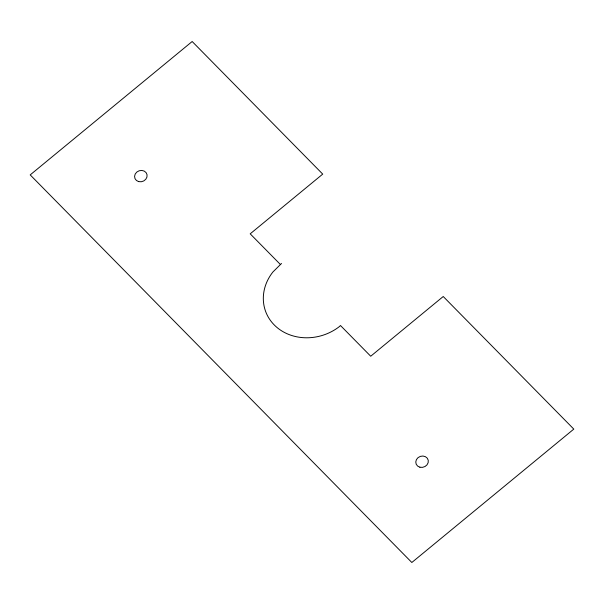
<?xml version="1.0" encoding="UTF-8"?>
<svg xmlns="http://www.w3.org/2000/svg" width="604" height="604" viewBox="0 0 604 604"><rect width="100%" height="100%" fill="white"/><g stroke="black" fill="none" stroke-linecap="round" stroke-linejoin="round"><path stroke-width="0.91" d="M281.532 263.472L272.887 272.011A47.746 42.084 -19.6 0 0 277.327 327.753A47.746 42.084 -19.6 0 0 339.388 326.59L340.475 325.518L370.72 356.232L443.238 296.511L573.8 429.104L411.83 562.49L30.2 174.896L192.17 41.51L322.725 174.111L250.199 233.831L280.445 264.544M138.671 181.608A6.365 5.61 -19.6 0 0 147.044 174.715A6.365 5.61 -19.6 0 0 136.836 172.042A6.365 5.61 -19.6 0 0 138.671 181.608M419.878 467.209A6.365 5.61 -19.6 0 0 428.251 460.316A6.365 5.61 -19.6 0 0 418.036 457.643A6.365 5.61 -19.6 0 0 419.878 467.209"/></g></svg>
